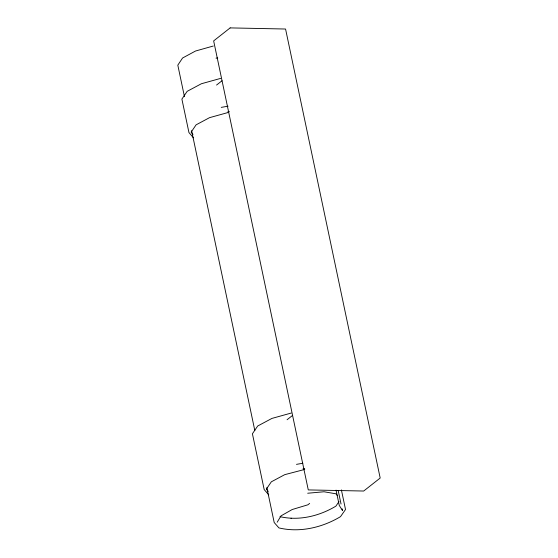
<?xml version="1.0" encoding="UTF-8"?>
<svg xmlns="http://www.w3.org/2000/svg" width="558" height="558" viewBox="0 0 558 558"><rect width="100%" height="100%" fill="white"/><g stroke="black" fill="none" stroke-linecap="round" stroke-linejoin="round"><path stroke-width="0.84" d="M277.18 522.232L281.009 515.871L292.19 509.524L307.87 504.809L309.641 503.414M339.027 501.537L335.895 506.141C319.42 516.094 298.969 521.067 279.983 516.659M216.553 85.06L222.021 80.75M287.077 419.735L292.552 415.424M213.261 46.028L195.53 51.022L182.564 58.011L177.814 65.147L184.454 96.66M220.738 78.364L201.396 83.742L187.174 91.331L181.894 99.101L188.946 132.567L193.507 137.847M227.783 112.597L209.522 117.668L196.095 124.839L191.108 132.169L193.026 134.387M291.269 413.039L271.92 418.416L257.705 426.005L252.418 433.775L264.178 489.554L268.74 494.834M221.254 107.373L228.048 106.187M296.479 464.361L302.848 463.245M216.009 58.151L217.725 57.997M227.797 111.837L229.471 111.684M303.022 468.818L304.71 468.671M304.745 469.424L284.747 474.656L271.327 481.819L266.34 489.157L268.252 491.368M307.688 493.23L324.01 491.772L335.909 493.795L337.52 495.657M341.391 489.903L345.521 509.489L340.519 516.645C322.336 527.568 299.813 532.883 278.923 527.91L274.201 522.532L266.843 487.608M342.138 508.84L342.493 510.542L339.271 505.443L336.042 490.112M338.169 490.419L341.043 504.048M291.095 518.166L291.178 518.563M191.631 130.725L254.818 430.546M230.154 27.9L213.651 40.894L308.274 489.917L363.683 491.033L380.186 478.039L285.563 29.023L230.154 27.9"/></g></svg>
